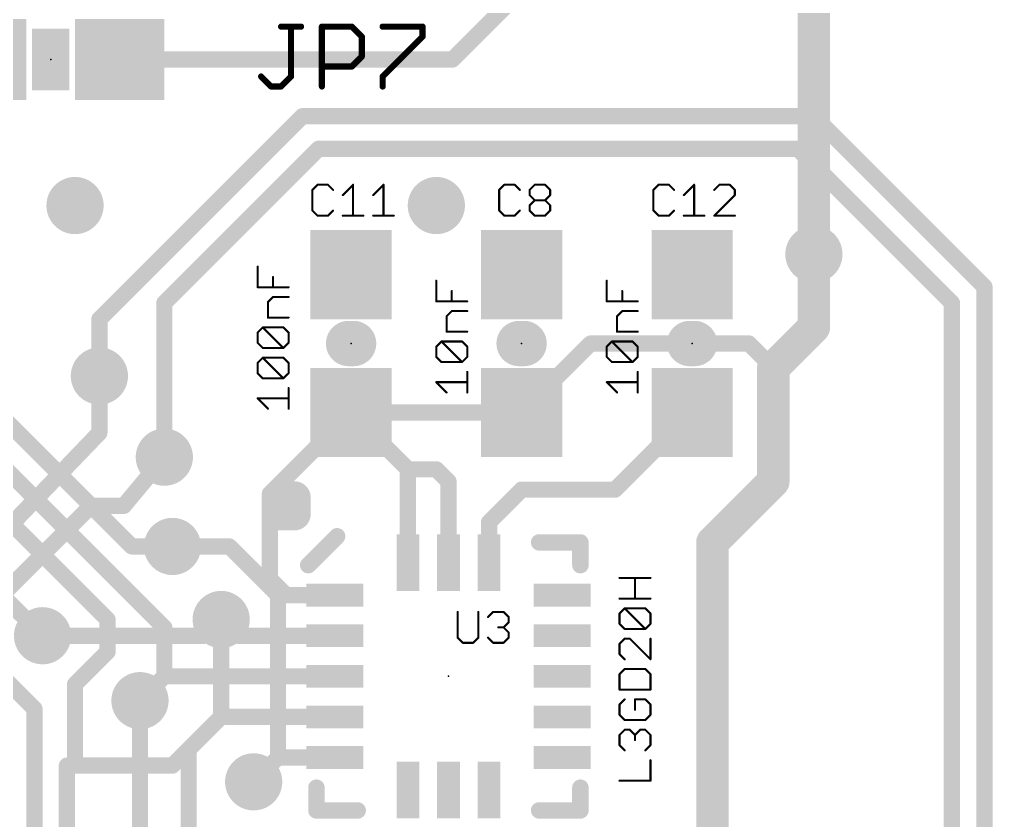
# Model space of a CAD drawing. Extents: x -0.4 to 70.1, y -0.1 to 70.1.
# Drawn here: x 29.72 to 41.7, y 38.72 to 48.59 of the extents above; entities that cross this region are included whole.
import ezdxf

# ---------------------------------------------------------------- set-up
doc = ezdxf.new("R2010")
doc.units = 0
for name, color, linetype in [('1', 22, 'CONTINUOUS'), ('16', 175, 'CONTINUOUS'), ('18', 82, 'CONTINUOUS'), ('21', 253, 'CONTINUOUS'), ('23', 7, 'CONTINUOUS'), ('25', 253, 'CONTINUOUS'), ('27', 253, 'CONTINUOUS')]:
    doc.layers.add(name, color=color, linetype=linetype)

# ---------------------------------------------------------------- blocks, each defined once
blk = doc.blocks.new('RECT')
blk.add_solid([(-0.5, -0.5), (0.5, -0.5), (-0.5, 0.5), (0.5, 0.5)])
blk = doc.blocks.new('ROUNDV')
at = {"const_width": 0.5}
blk.add_lwpolyline([(0, -0.25, 1), (0, 0.25, 1), (0, -0.25)], format="xyb", dxfattribs=at)

msp = doc.modelspace()

# ---------------------------------------------------------------- linework, layer by layer
at = {"layer": '1'}
for points, const_width in [([(36.25, 49.3), (35.05, 48.1)], 0.2), ([(35.05, 48.1), (30.95, 48.1)], 0.2), ([(30.7, 44.9), (33.2, 47.4)], 0.2), ([(33.2, 47.4), (39.5, 47.4)], 0.2), ([(41.6, 45.3), (39.5, 47.4)], 0.2), ([(31.5, 45.1), (33.4, 47)], 0.2), ([(33.4, 47), (39.3, 47)], 0.2), ([(41.2, 45.1), (39.3, 47)], 0.2), ([(39.5, 44.8), (39.5, 45.7)], 0.4), ([(41.6, 31.5), (41.6, 45.3)], 0.2), ([(31.5, 43.2), (31.5, 45.1)], 0.2), ([(41.2, 45.1), (41.2, 31.3)], 0.2), ([(30.7, 44.2), (30.7, 44.9)], 0.2), ([(39, 44.3), (39.5, 44.8)], 0.4), ([(36.75, 44.6), (35.9, 43.75)], 0.2), ([(38.7, 44.6), (36.75, 44.6)], 0.2), ([(39, 44.3), (38.7, 44.6)], 0.2), ([(39, 42.9), (39, 44.3)], 0.4), ([(31.1, 42.1), (28.9, 44.3)], 0.2), ([(28.5, 44.1), (31.5, 41.1)], 0.2), ([(28.1, 43.9), (30.8, 41.2)], 0.2), ([(32.8, 42.75), (33.8, 43.75)], 0.2), ([(33.8, 43.75), (35.9, 43.75)], 0.2), ([(34.5, 43.05), (33.8, 43.75)], 0.2), ([(37.05, 42.8), (38, 43.75)], 0.2), ([(27.7, 43.3), (30, 41)], 0.2), ([(34.5, 41.9), (34.5, 43.05)], 0.2), ([(34.85, 43.05), (34.5, 43.05)], 0.2), ([(35, 42.9), (34.85, 43.05)], 0.2), ([(38.25, 42.15), (39, 42.9)], 0.4), ([(35, 41.9), (35, 42.9)], 0.2), ([(32.8, 41.7), (32.8, 42.75)], 0.2), ([(35.5, 42.4), (35.9, 42.8)], 0.2), ([(35.9, 42.8), (37.05, 42.8)], 0.2), ([(35.5, 41.9), (35.5, 42.4)], 0.2), ([(38.25, 35.2), (38.25, 42.15)], 0.4), ([(31.6, 42.1), (31.1, 42.1)], 0.2), ([(33, 41.5), (32.8, 41.7)], 0.2), ([(33.6, 41.5), (33, 41.5)], 0.2), ([(30.8, 41.2), (30.8, 40.8)], 0.2), ([(32.2, 41.2), (32.4, 41)], 0.2), ([(31.5, 41.1), (31.5, 40.5)], 0.2), ([(29.9, 40.1), (29.1, 40.9)], 0.2), ([(32.4, 41), (33.6, 41)], 0.2), ([(30.8, 40.8), (30.4, 40.4)], 0.2), ([(31.5, 40.5), (31.2, 40.2)], 0.2), ([(31.5, 40.5), (33.6, 40.5)], 0.2), ([(30.4, 40.4), (30.4, 39.4)], 0.2), ([(29.9, 37.5), (29.9, 40.1)], 0.2), ([(31.6, 39.4), (32.2, 40)], 0.2), ([(33.6, 40), (32.2, 40)], 0.2), ([(32.9, 39.5), (32.6, 39.2)], 0.2), ([(33.6, 39.5), (32.9, 39.5)], 0.2), ([(30.4, 39.4), (30.3, 39.4)], 0.2), ([(30.3, 39.4), (30.3, 37.7)], 0.2), ([(30.4, 39.4), (31.6, 39.4)], 0.2)]:
    msp.add_lwpolyline(points, dxfattribs=dict(at, const_width=const_width))
for points, const_width in [([(30.95, 48.15, 1), (30.95, 48.05)], 0.1), ([(35.0146, 48.1354, 1), (35.0854, 48.0646)], 0.1), ([(35.05, 48.05, 1), (35.05, 48.15)], 0.1), ([(33.2, 47.45, 1), (33.2, 47.35)], 0.1), ([(33.2354, 47.3646, 1), (33.1646, 47.4354)], 0.1), ([(39.5354, 47.4354, 1), (39.4646, 47.3646)], 0.1), ([(39.5, 47.35, 1), (39.5, 47.45)], 0.1), ([(33.4, 47.05, 1), (33.4, 46.95)], 0.1), ([(33.4354, 46.9646, 1), (33.3646, 47.0354)], 0.1), ([(39.3354, 47.0354, 1), (39.2646, 46.9646)], 0.1), ([(39.3, 46.95, 1), (39.3, 47.05)], 0.1), ([(39.6, 45.7, 1), (39.4, 45.7)], 0.2), ([(41.65, 45.3, 1), (41.55, 45.3)], 0.1), ([(41.5646, 45.2646, 1), (41.6354, 45.3354)], 0.1), ([(31.4646, 45.1354, 1), (31.5354, 45.0646)], 0.1), ([(31.55, 45.1, 1), (31.45, 45.1)], 0.1), ([(41.25, 45.1, 1), (41.15, 45.1)], 0.1), ([(41.1646, 45.0646, 1), (41.2354, 45.1354)], 0.1), ([(30.6646, 44.9354, 1), (30.7354, 44.8646)], 0.1), ([(30.75, 44.9, 1), (30.65, 44.9)], 0.1), ([(39.5707, 44.7293, 1), (39.4293, 44.8707)], 0.2), ([(39.4, 44.8, 1), (39.6, 44.8)], 0.2), ([(36.75, 44.65, 1), (36.75, 44.55)], 0.1), ([(36.7854, 44.5646, 1), (36.7146, 44.6354)], 0.1), ([(38.7354, 44.6354, 1), (38.6646, 44.5646)], 0.1), ([(38.7, 44.55, 1), (38.7, 44.65)], 0.1), ([(39.1, 44.3, 1), (38.9, 44.3)], 0.2), ([(38.9293, 44.3707, 1), (39.0707, 44.2293)], 0.2), ([(38.9646, 44.2646, 1), (39.0354, 44.3354)], 0.1), ([(30.65, 44.2, 1), (30.75, 44.2)], 0.1), ([(33.8354, 43.7854, 1), (33.7646, 43.7146)], 0.1), ([(33.8, 43.8, 1), (33.8, 43.7)], 0.1), ([(33.8354, 43.7146, 1), (33.7646, 43.7854)], 0.1), ([(35.8646, 43.7854, 1), (35.9354, 43.7146)], 0.1), ([(35.9, 43.7, 1), (35.9, 43.8)], 0.1), ([(38.0354, 43.7146, 1), (37.9646, 43.7854)], 0.1), ([(31.45, 43.2, 1), (31.55, 43.2)], 0.1), ([(34.55, 43.05, 1), (34.45, 43.05)], 0.1), ([(34.5, 43.1, 1), (34.5, 43)], 0.1), ([(34.8854, 43.0854, 1), (34.8146, 43.0146)], 0.1), ([(34.85, 43, 1), (34.85, 43.1)], 0.1), ([(34.4646, 43.0146, 1), (34.5354, 43.0854)], 0.1), ([(39.0707, 42.8293, 1), (38.9293, 42.9707)], 0.2), ([(35.05, 42.9, 1), (34.95, 42.9)], 0.1), ([(34.9646, 42.8646, 1), (35.0354, 42.9354)], 0.1), ([(38.9, 42.9, 1), (39.1, 42.9)], 0.2), ([(32.7646, 42.7854, 1), (32.8354, 42.7146)], 0.1), ([(32.85, 42.75, 1), (32.75, 42.75)], 0.1), ([(35.9, 42.85, 1), (35.9, 42.75)], 0.1), ([(35.9354, 42.7646, 1), (35.8646, 42.8354)], 0.1), ([(37.0146, 42.8354, 1), (37.0854, 42.7646)], 0.1), ([(37.05, 42.75, 1), (37.05, 42.85)], 0.1), ([(35.4646, 42.4354, 1), (35.5354, 42.3646)], 0.1), ([(35.55, 42.4, 1), (35.45, 42.4)], 0.1), ([(38.35, 42.15, 1), (38.15, 42.15)], 0.2), ([(38.1793, 42.2207, 1), (38.3207, 42.0793)], 0.2), ([(31.1, 42.15, 1), (31.1, 42.05)], 0.1), ([(31.0646, 42.0646, 1), (31.1354, 42.1354)], 0.1), ([(31.6, 42.05, 1), (31.6, 42.15)], 0.1), ([(34.45, 41.9, 1), (34.55, 41.9)], 0.1), ([(34.95, 41.9, 1), (35.05, 41.9)], 0.1), ([(35.45, 41.9, 1), (35.55, 41.9)], 0.1), ([(32.8354, 41.7354, 1), (32.7646, 41.6646)], 0.1), ([(32.75, 41.7, 1), (32.85, 41.7)], 0.1), ([(33, 41.55, 1), (33, 41.45)], 0.1), ([(33.6, 41.45, 1), (33.6, 41.55)], 0.1), ([(32.9646, 41.4646, 1), (33.0354, 41.5354)], 0.1), ([(30.85, 41.2, 1), (30.75, 41.2)], 0.1), ([(30.7646, 41.1646, 1), (30.8354, 41.2354)], 0.1), ([(32.2354, 41.2354, 1), (32.1646, 41.1646)], 0.1), ([(31.55, 41.1, 1), (31.45, 41.1)], 0.1), ([(31.4646, 41.0646, 1), (31.5354, 41.1354)], 0.1), ([(29.9646, 40.9646, 1), (30.0354, 41.0354)], 0.1), ([(32.4, 41.05, 1), (32.4, 40.95)], 0.1), ([(32.3646, 40.9646, 1), (32.4354, 41.0354)], 0.1), ([(33.6, 40.95, 1), (33.6, 41.05)], 0.1), ([(30.8354, 40.7646, 1), (30.7646, 40.8354)], 0.1), ([(30.75, 40.8, 1), (30.85, 40.8)], 0.1), ([(31.5, 40.55, 1), (31.5, 40.45)], 0.1), ([(31.45, 40.5, 1), (31.55, 40.5)], 0.1), ([(31.5354, 40.4646, 1), (31.4646, 40.5354)], 0.1), ([(33.6, 40.45, 1), (33.6, 40.55)], 0.1), ([(30.3646, 40.4354, 1), (30.4354, 40.3646)], 0.1), ([(30.45, 40.4, 1), (30.35, 40.4)], 0.1), ([(31.1646, 40.2354, 1), (31.2354, 40.1646)], 0.1), ([(29.95, 40.1, 1), (29.85, 40.1)], 0.1), ([(29.8646, 40.0646, 1), (29.9354, 40.1354)], 0.1), ([(32.2, 40.05, 1), (32.2, 39.95)], 0.1), ([(32.2354, 39.9646, 1), (32.1646, 40.0354)], 0.1), ([(33.6, 39.95, 1), (33.6, 40.05)], 0.1), ([(32.9, 39.55, 1), (32.9, 39.45)], 0.1), ([(32.9354, 39.4646, 1), (32.8646, 39.5354)], 0.1), ([(33.6, 39.45, 1), (33.6, 39.55)], 0.1), ([(30.3, 39.45, 1), (30.3, 39.35)], 0.1), ([(30.35, 39.4, 1), (30.25, 39.4)], 0.1), ([(30.4, 39.45, 1), (30.4, 39.35)], 0.1), ([(30.35, 39.4, 1), (30.45, 39.4)], 0.1), ([(30.4, 39.35, 1), (30.4, 39.45)], 0.1), ([(31.5646, 39.4354, 1), (31.6354, 39.3646)], 0.1), ([(31.6, 39.35, 1), (31.6, 39.45)], 0.1), ([(32.5646, 39.2354, 1), (32.6354, 39.1646)], 0.1)]:
    msp.add_lwpolyline(points, format="xyb", dxfattribs=dict(at, const_width=const_width))
at = {"layer": '16'}
for points, const_width in [([(39.5, 45.7), (39.5, 49.1)], 0.4), ([(30.7, 43.5), (30.7, 44.2)], 0.2), ([(28.3, 41), (30.7, 43.5)], 0.2), ([(31, 42.6), (31.5, 43.2)], 0.2), ([(29.2, 41.2), (30.6, 42.6)], 0.2), ([(30.6, 42.6), (31, 42.6)], 0.2), ([(32.3, 42.1), (31.6, 42.1)], 0.2), ([(32.9, 41.5), (32.3, 42.1)], 0.2), ([(32.9, 39.5), (32.9, 41.5)], 0.2), ([(32, 41), (32.2, 41.2)], 0.2), ([(32.2, 41.2), (32.2, 40)], 0.2), ([(30, 41), (32, 41)], 0.2), ([(31.2, 40.2), (31.2, 37.9)], 0.2), ([(32.2, 40), (31.8, 39.6)], 0.2), ([(31.8, 39.6), (31.8, 38.6)], 0.2), ([(32.6, 39.2), (32.9, 39.5)], 0.2)]:
    msp.add_lwpolyline(points, dxfattribs=dict(at, const_width=const_width))
for points, const_width in [([(39.4, 45.7, 1), (39.6, 45.7)], 0.2), ([(30.75, 44.2, 1), (30.65, 44.2)], 0.1), ([(30.65, 43.5, 1), (30.75, 43.5)], 0.1), ([(30.7361, 43.4654, 1), (30.6639, 43.5346)], 0.1), ([(31.5384, 43.168, 1), (31.4616, 43.232)], 0.1), ([(30.6, 42.65, 1), (30.6, 42.55)], 0.1), ([(30.6354, 42.5646, 1), (30.5646, 42.6354)], 0.1), ([(30.9616, 42.632, 1), (31.0384, 42.568)], 0.1), ([(31, 42.55, 1), (31, 42.65)], 0.1), ([(31.6, 42.15, 1), (31.6, 42.05)], 0.1), ([(32.3354, 42.1354, 1), (32.2646, 42.0646)], 0.1), ([(32.3, 42.05, 1), (32.3, 42.15)], 0.1), ([(32.95, 41.5, 1), (32.85, 41.5)], 0.1), ([(32.8646, 41.4646, 1), (32.9354, 41.5354)], 0.1), ([(32.25, 41.2, 1), (32.15, 41.2)], 0.1), ([(32.2354, 41.1646, 1), (32.1646, 41.2354)], 0.1), ([(30, 41.05, 1), (30, 40.95)], 0.1), ([(31.9646, 41.0354, 1), (32.0354, 40.9646)], 0.1), ([(32, 40.95, 1), (32, 41.05)], 0.1), ([(31.25, 40.2, 1), (31.15, 40.2)], 0.1), ([(32.15, 40, 1), (32.25, 40)], 0.1), ([(32.2354, 39.9646, 1), (32.1646, 40.0354)], 0.1), ([(31.7646, 39.6354, 1), (31.8354, 39.5646)], 0.1), ([(31.85, 39.6, 1), (31.75, 39.6)], 0.1), ([(32.85, 39.5, 1), (32.95, 39.5)], 0.1), ([(32.9354, 39.4646, 1), (32.8646, 39.5354)], 0.1), ([(32.5646, 39.2354, 1), (32.6354, 39.1646)], 0.1)]:
    msp.add_lwpolyline(points, format="xyb", dxfattribs=dict(at, const_width=const_width))
at = {"layer": '21'}
for points, const_width in [([(33.7695, 44.6), (33.8305, 44.6)], 0.5588), ([(35.8695, 44.6), (35.9305, 44.6)], 0.5588), ([(37.9695, 44.6), (38.0305, 44.6)], 0.5588), ([(33.2722, 41.8694), (33.6278, 42.225)], 0.2032), ([(36.1162, 42.1496), (36.6242, 42.1496)], 0.2032), ([(36.6242, 42.1496), (36.6242, 41.8694)], 0.2032), ([(33.373, 39.1278), (33.373, 38.8476)], 0.2032), ([(36.6242, 39.1278), (36.6242, 38.8476)], 0.2032), ([(33.373, 38.8476), (33.881, 38.8476)], 0.2032), ([(36.1162, 38.8476), (36.6242, 38.8476)], 0.2032)]:
    msp.add_lwpolyline(points, dxfattribs=dict(at, const_width=const_width))
for points, const_width in [([(33.7695, 44.7397, 1), (33.7695, 44.4603)], 0.2794), ([(33.8305, 44.4603, 1), (33.8305, 44.7397)], 0.2794), ([(35.8695, 44.7397, 1), (35.8695, 44.4603)], 0.2794), ([(35.9305, 44.4603, 1), (35.9305, 44.7397)], 0.2794), ([(37.9695, 44.7397, 1), (37.9695, 44.4603)], 0.2794), ([(38.0305, 44.4603, 1), (38.0305, 44.7397)], 0.2794), ([(33.6637, 42.1891, 1), (33.5919, 42.2609)], 0.1016), ([(36.1162, 42.2004, 1), (36.1162, 42.0988)], 0.1016), ([(36.675, 42.1496, 1), (36.5734, 42.1496)], 0.1016), ([(36.6242, 42.0988, 1), (36.6242, 42.2004)], 0.1016), ([(33.2363, 41.9053, 1), (33.3081, 41.8335)], 0.1016), ([(36.5734, 41.8694, 1), (36.675, 41.8694)], 0.1016), ([(33.4238, 39.1278, 1), (33.3222, 39.1278)], 0.1016), ([(36.675, 39.1278, 1), (36.5734, 39.1278)], 0.1016), ([(33.373, 38.8984, 1), (33.373, 38.7968)], 0.1016), ([(33.3222, 38.8476, 1), (33.4238, 38.8476)], 0.1016), ([(33.881, 38.7968, 1), (33.881, 38.8984)], 0.1016), ([(36.1162, 38.8984, 1), (36.1162, 38.7968)], 0.1016), ([(36.5734, 38.8476, 1), (36.675, 38.8476)], 0.1016), ([(36.6242, 38.7968, 1), (36.6242, 38.8984)], 0.1016)]:
    msp.add_lwpolyline(points, format="xyb", dxfattribs=dict(at, const_width=const_width))
at = {"layer": '23'}
for p in [(30.1, 48.1), (33.8, 44.6), (35.9, 44.6), (38, 44.6), (35, 40.5)]:
    msp.add_point(p, dxfattribs=at)
at = {"layer": '25'}
for points, const_width in [([(32.9376, 48.5232, 1), (32.9376, 48.4851)], 0.0381), ([(33.0796, 48.5041, 1), (33.0415, 48.5041)], 0.0381), ([(33.1834, 48.4851, 1), (33.1834, 48.5232)], 0.0381), ([(33.4403, 48.5232, 1), (33.4403, 48.4851)], 0.0381), ([(33.4594, 48.5041, 1), (33.4213, 48.5041)], 0.0381), ([(33.8224, 48.5176, 1), (33.7955, 48.4907)], 0.0381), ([(33.8089, 48.4851, 1), (33.8089, 48.5232)], 0.0381), ([(34.1887, 48.5232, 1), (34.1887, 48.4851)], 0.0381), ([(34.6993, 48.5041, 1), (34.6612, 48.5041)], 0.0381), ([(34.6802, 48.4851, 1), (34.6802, 48.5232)], 0.0381), ([(33.9509, 48.3813, 1), (33.9128, 48.3813)], 0.0381), ([(34.6937, 48.3678, 1), (34.6667, 48.3947)], 0.0381), ([(33.9183, 48.3678, 1), (33.9453, 48.3947)], 0.0381), ([(34.6612, 48.3813, 1), (34.6993, 48.3813)], 0.0381), ([(33.9128, 48.1355, 1), (33.9509, 48.1355)], 0.0381), ([(33.9453, 48.122, 1), (33.9183, 48.149)], 0.0381), ([(33.4403, 48.0317, 1), (33.4403, 47.9936)], 0.0381), ([(33.7955, 48.0261, 1), (33.8224, 47.9992)], 0.0381), ([(33.8089, 47.9936, 1), (33.8089, 48.0317)], 0.0381), ([(32.7054, 47.9032, 1), (32.6784, 47.8763)], 0.0381), ([(33.0415, 47.8898, 1), (33.0796, 47.8898)], 0.0381), ([(33.074, 47.8763, 1), (33.047, 47.9032)], 0.0381), ([(34.2078, 47.8898, 1), (34.1697, 47.8898)], 0.0381), ([(34.1753, 47.9032, 1), (34.2022, 47.8763)], 0.0381), ([(32.8148, 47.7859, 1), (32.8148, 47.7478)], 0.0381), ([(32.8013, 47.7534, 1), (32.8282, 47.7804)], 0.0381), ([(32.9242, 47.7804, 1), (32.9511, 47.7534)], 0.0381), ([(32.9376, 47.7478, 1), (32.9376, 47.7859)], 0.0381), ([(33.4213, 47.7669, 1), (33.4594, 47.7669)], 0.0381), ([(34.1697, 47.7669, 1), (34.2078, 47.7669)], 0.0381), ([(33.3192, 46.497, 1), (33.3282, 46.488)], 0.0127), ([(33.33, 46.4925, 1), (33.3174, 46.4925)], 0.0127), ([(33.3873, 46.5624, 1), (33.3873, 46.5497)], 0.0127), ([(33.3917, 46.5515, 1), (33.3828, 46.5605)], 0.0127), ([(33.5189, 46.5605, 1), (33.5099, 46.5515)], 0.0127), ([(33.5144, 46.5497, 1), (33.5144, 46.5624)], 0.0127), ([(33.5734, 46.488, 1), (33.5824, 46.497)], 0.0127), ([(33.8314, 46.556, 1), (33.8187, 46.556)], 0.0127), ([(33.8295, 46.5515, 1), (33.8205, 46.5605)], 0.0127), ([(34.2056, 46.556, 1), (34.1929, 46.556)], 0.0127), ([(34.2037, 46.5515, 1), (34.1947, 46.5605)], 0.0127), ([(35.6192, 46.497, 1), (35.6282, 46.488)], 0.0127), ([(35.63, 46.4925, 1), (35.6174, 46.4925)], 0.0127), ([(35.6873, 46.5624, 1), (35.6873, 46.5497)], 0.0127), ([(35.6917, 46.5515, 1), (35.6828, 46.5605)], 0.0127), ([(35.8189, 46.5605, 1), (35.8099, 46.5515)], 0.0127), ([(35.8144, 46.5497, 1), (35.8144, 46.5624)], 0.0127), ([(35.8734, 46.488, 1), (35.8824, 46.497)], 0.0127), ([(35.9934, 46.497, 1), (36.0024, 46.488)], 0.0127), ([(36.0043, 46.4925, 1), (35.9916, 46.4925)], 0.0127), ([(36.0615, 46.5624, 1), (36.0615, 46.5497)], 0.0127), ([(36.0659, 46.5515, 1), (36.057, 46.5605)], 0.0127), ([(36.1931, 46.5605, 1), (36.1841, 46.5515)], 0.0127), ([(36.1886, 46.5497, 1), (36.1886, 46.5624)], 0.0127), ([(36.2585, 46.4925, 1), (36.2458, 46.4925)], 0.0127), ([(36.2476, 46.488, 1), (36.2566, 46.497)], 0.0127), ([(37.5192, 46.497, 1), (37.5282, 46.488)], 0.0127), ([(37.5301, 46.4925, 1), (37.5174, 46.4925)], 0.0127), ([(37.5873, 46.5624, 1), (37.5873, 46.5497)], 0.0127), ([(37.5917, 46.5515, 1), (37.5828, 46.5605)], 0.0127), ([(37.7189, 46.5605, 1), (37.7099, 46.5515)], 0.0127), ([(37.7144, 46.5497, 1), (37.7144, 46.5624)], 0.0127), ([(37.7734, 46.488, 1), (37.7824, 46.497)], 0.0127), ([(38.0314, 46.556, 1), (38.0187, 46.556)], 0.0127), ([(38.0295, 46.5515, 1), (38.0205, 46.5605)], 0.0127), ([(38.2676, 46.497, 1), (38.2766, 46.488)], 0.0127), ([(38.3357, 46.5624, 1), (38.3357, 46.5497)], 0.0127), ([(38.3402, 46.5515, 1), (38.3312, 46.5605)], 0.0127), ([(38.4673, 46.5605, 1), (38.4583, 46.5515)], 0.0127), ([(38.4628, 46.5497, 1), (38.4628, 46.5624)], 0.0127), ([(38.5327, 46.4925, 1), (38.52, 46.4925)], 0.0127), ([(38.5218, 46.488, 1), (38.5308, 46.497)], 0.0127), ([(33.6934, 46.4334, 1), (33.7024, 46.4244)], 0.0127), ([(34.0676, 46.4334, 1), (34.0766, 46.4244)], 0.0127), ([(36.0024, 46.4334, 1), (35.9934, 46.4244)], 0.0127), ([(35.9916, 46.4289, 1), (36.0043, 46.4289)], 0.0127), ([(36.2458, 46.4289, 1), (36.2585, 46.4289)], 0.0127), ([(36.2566, 46.4244, 1), (36.2476, 46.4334)], 0.0127), ([(37.8934, 46.4334, 1), (37.9024, 46.4244)], 0.0127), ([(38.52, 46.4289, 1), (38.5327, 46.4289)], 0.0127), ([(38.5308, 46.4244, 1), (38.5218, 46.4334)], 0.0127), ([(35.9934, 46.3063, 1), (36.0024, 46.2973)], 0.0127), ([(36.0043, 46.3018, 1), (35.9916, 46.3018)], 0.0127), ([(36.0615, 46.3717, 1), (36.0615, 46.359)], 0.0127), ([(36.0659, 46.3609, 1), (36.057, 46.3699)], 0.0127), ([(36.057, 46.3609, 1), (36.0659, 46.3699)], 0.0127), ([(36.1931, 46.3699, 1), (36.1841, 46.3609)], 0.0127), ([(36.1841, 46.3699, 1), (36.1931, 46.3609)], 0.0127), ([(36.1886, 46.359, 1), (36.1886, 46.3717)], 0.0127), ([(36.2585, 46.3018, 1), (36.2458, 46.3018)], 0.0127), ([(36.2476, 46.2973, 1), (36.2566, 46.3063)], 0.0127), ([(33.3282, 46.2427, 1), (33.3192, 46.2338)], 0.0127), ([(33.3174, 46.2383, 1), (33.33, 46.2383)], 0.0127), ([(33.3873, 46.181, 1), (33.3873, 46.1684)], 0.0127), ([(33.3828, 46.1702, 1), (33.3917, 46.1792)], 0.0127), ([(33.5099, 46.1792, 1), (33.5189, 46.1702)], 0.0127), ([(33.5144, 46.1684, 1), (33.5144, 46.181)], 0.0127), ([(33.5824, 46.2338, 1), (33.5734, 46.2427)], 0.0127), ([(33.6979, 46.181, 1), (33.6979, 46.1684)], 0.0127), ([(33.8187, 46.1747, 1), (33.8314, 46.1747)], 0.0127), ([(33.9521, 46.1684, 1), (33.9521, 46.181)], 0.0127), ([(34.0721, 46.181, 1), (34.0721, 46.1684)], 0.0127), ([(34.1929, 46.1747, 1), (34.2056, 46.1747)], 0.0127), ([(34.3263, 46.1684, 1), (34.3263, 46.181)], 0.0127), ([(35.6282, 46.2427, 1), (35.6192, 46.2338)], 0.0127), ([(35.6174, 46.2383, 1), (35.63, 46.2383)], 0.0127), ([(35.6873, 46.181, 1), (35.6873, 46.1684)], 0.0127), ([(35.6828, 46.1702, 1), (35.6917, 46.1792)], 0.0127), ([(35.8099, 46.1792, 1), (35.8189, 46.1702)], 0.0127), ([(35.8144, 46.1684, 1), (35.8144, 46.181)], 0.0127), ([(35.8824, 46.2338, 1), (35.8734, 46.2427)], 0.0127), ([(36.0024, 46.2427, 1), (35.9934, 46.2338)], 0.0127), ([(35.9916, 46.2383, 1), (36.0043, 46.2383)], 0.0127), ([(36.0615, 46.181, 1), (36.0615, 46.1684)], 0.0127), ([(36.057, 46.1702, 1), (36.0659, 46.1792)], 0.0127), ([(36.1841, 46.1792, 1), (36.1931, 46.1702)], 0.0127), ([(36.1886, 46.1684, 1), (36.1886, 46.181)], 0.0127), ([(36.2458, 46.2383, 1), (36.2585, 46.2383)], 0.0127), ([(36.2566, 46.2338, 1), (36.2476, 46.2427)], 0.0127), ([(37.5282, 46.2427, 1), (37.5192, 46.2338)], 0.0127), ([(37.5174, 46.2383, 1), (37.5301, 46.2383)], 0.0127), ([(37.5873, 46.181, 1), (37.5873, 46.1684)], 0.0127), ([(37.5828, 46.1702, 1), (37.5917, 46.1792)], 0.0127), ([(37.7099, 46.1792, 1), (37.7189, 46.1702)], 0.0127), ([(37.7144, 46.1684, 1), (37.7144, 46.181)], 0.0127), ([(37.7824, 46.2338, 1), (37.7734, 46.2427)], 0.0127), ([(37.8979, 46.181, 1), (37.8979, 46.1684)], 0.0127), ([(38.0187, 46.1747, 1), (38.0314, 46.1747)], 0.0127), ([(38.1521, 46.1684, 1), (38.1521, 46.181)], 0.0127), ([(38.2676, 46.1792, 1), (38.2766, 46.1702)], 0.0127), ([(38.2721, 46.181, 1), (38.2721, 46.1684)], 0.0127), ([(38.5263, 46.1684, 1), (38.5263, 46.181)], 0.0127), ([(33.2016, 42.7, 1), (32.9984, 42.7)], 0.2032), ([(32.9, 42.6016, 1), (32.9, 42.3984)], 0.2032), ([(33.1, 42.3984, 1), (33.1, 42.6016)], 0.2032), ([(32.9984, 42.5, 1), (33.2016, 42.5)], 0.2032), ([(35.1191, 41.294, 1), (35.1064, 41.294)], 0.0127), ([(35.3733, 41.294, 1), (35.3606, 41.294)], 0.0127), ([(35.4824, 41.235, 1), (35.4914, 41.226)], 0.0127), ([(35.5505, 41.3004, 1), (35.5505, 41.2877)], 0.0127), ([(35.5549, 41.2895, 1), (35.546, 41.2985)], 0.0127), ([(35.6821, 41.2985, 1), (35.6731, 41.2895)], 0.0127), ([(35.6776, 41.2877, 1), (35.6776, 41.3004)], 0.0127), ([(35.7475, 41.2305, 1), (35.7348, 41.2305)], 0.0127), ([(35.7366, 41.226, 1), (35.7456, 41.235)], 0.0127), ([(35.614, 41.1097, 1), (35.614, 41.097)], 0.0127), ([(35.6821, 41.1079, 1), (35.6731, 41.0989)], 0.0127), ([(35.6731, 41.1079, 1), (35.6821, 41.0989)], 0.0127), ([(35.6776, 41.097, 1), (35.6776, 41.1097)], 0.0127), ([(35.7348, 41.1669, 1), (35.7475, 41.1669)], 0.0127), ([(35.7456, 41.1624, 1), (35.7366, 41.1714)], 0.0127), ([(35.1172, 40.9807, 1), (35.1082, 40.9718)], 0.0127), ([(35.3714, 40.9718, 1), (35.3624, 40.9807)], 0.0127), ([(35.4914, 40.9807, 1), (35.4824, 40.9718)], 0.0127), ([(35.7475, 41.0398, 1), (35.7348, 41.0398)], 0.0127), ([(35.7366, 41.0353, 1), (35.7456, 41.0443)], 0.0127), ([(35.7456, 40.9718, 1), (35.7366, 40.9807)], 0.0127), ([(35.1064, 40.9763, 1), (35.1191, 40.9763)], 0.0127), ([(35.1763, 40.919, 1), (35.1763, 40.9064)], 0.0127), ([(35.1718, 40.9082, 1), (35.1807, 40.9172)], 0.0127), ([(35.2989, 40.9172, 1), (35.3079, 40.9082)], 0.0127), ([(35.3034, 40.9064, 1), (35.3034, 40.919)], 0.0127), ([(35.3606, 40.9763, 1), (35.3733, 40.9763)], 0.0127), ([(35.5505, 40.919, 1), (35.5505, 40.9064)], 0.0127), ([(35.546, 40.9082, 1), (35.5549, 40.9172)], 0.0127), ([(35.6731, 40.9172, 1), (35.6821, 40.9082)], 0.0127), ([(35.6776, 40.9064, 1), (35.6776, 40.919)], 0.0127), ([(35.7348, 40.9763, 1), (35.7475, 40.9763)], 0.0127)]:
    msp.add_lwpolyline(points, format="xyb", dxfattribs=dict(at, const_width=const_width))
for points, const_width in [([(32.9376, 48.5041), (33.1834, 48.5041)], 0.0762), ([(33.0605, 47.8898), (33.0605, 48.5041)], 0.0762), ([(33.4403, 47.7669), (33.4403, 48.5041)], 0.0762), ([(33.4403, 48.5041), (33.8089, 48.5041)], 0.0762), ([(33.8089, 48.5041), (33.9318, 48.3813)], 0.0762), ([(34.1887, 48.5041), (34.6802, 48.5041)], 0.0762), ([(34.6802, 48.5041), (34.6802, 48.3813)], 0.0762), ([(33.9318, 48.3813), (33.9318, 48.1355)], 0.0762), ([(34.6802, 48.3813), (34.1887, 47.8898)], 0.0762), ([(33.9318, 48.1355), (33.8089, 48.0126)], 0.0762), ([(33.8089, 48.0126), (33.4403, 48.0126)], 0.0762), ([(32.6919, 47.8898), (32.8148, 47.7669)], 0.0762), ([(32.9376, 47.7669), (33.0605, 47.8898)], 0.0762), ([(34.1887, 47.8898), (34.1887, 47.7669)], 0.0762), ([(32.8148, 47.7669), (32.9376, 47.7669)], 0.0762), ([(33.3873, 46.556), (33.3237, 46.4925)], 0.0254), ([(33.3237, 46.4925), (33.3237, 46.2383)], 0.0254), ([(33.5144, 46.556), (33.3873, 46.556)], 0.0254), ([(33.5779, 46.4925), (33.5144, 46.556)], 0.0254), ([(33.6979, 46.4289), (33.825, 46.556)], 0.0254), ([(33.825, 46.556), (33.825, 46.1747)], 0.0254), ([(34.0721, 46.4289), (34.1992, 46.556)], 0.0254), ([(34.1992, 46.556), (34.1992, 46.1747)], 0.0254), ([(35.6873, 46.556), (35.6237, 46.4925)], 0.0254), ([(35.6237, 46.4925), (35.6237, 46.2383)], 0.0254), ([(35.8144, 46.556), (35.6873, 46.556)], 0.0254), ([(35.8779, 46.4925), (35.8144, 46.556)], 0.0254), ([(35.9979, 46.4925), (36.0615, 46.556)], 0.0254), ([(35.9979, 46.4289), (35.9979, 46.4925)], 0.0254), ([(36.0615, 46.556), (36.1886, 46.556)], 0.0254), ([(36.1886, 46.556), (36.2521, 46.4925)], 0.0254), ([(36.2521, 46.4925), (36.2521, 46.4289)], 0.0254), ([(37.5873, 46.556), (37.5237, 46.4925)], 0.0254), ([(37.5237, 46.4925), (37.5237, 46.2383)], 0.0254), ([(37.7144, 46.556), (37.5873, 46.556)], 0.0254), ([(37.7779, 46.4925), (37.7144, 46.556)], 0.0254), ([(37.8979, 46.4289), (38.025, 46.556)], 0.0254), ([(38.025, 46.556), (38.025, 46.1747)], 0.0254), ([(38.3357, 46.556), (38.2721, 46.4925)], 0.0254), ([(38.4628, 46.556), (38.3357, 46.556)], 0.0254), ([(38.5263, 46.4925), (38.4628, 46.556)], 0.0254), ([(38.5263, 46.4289), (38.5263, 46.4925)], 0.0254), ([(36.0615, 46.3654), (35.9979, 46.4289)], 0.0254), ([(36.2521, 46.4289), (36.1886, 46.3654)], 0.0254), ([(38.2721, 46.1747), (38.5263, 46.4289)], 0.0254), ([(35.9979, 46.3018), (36.0615, 46.3654)], 0.0254), ([(35.9979, 46.2383), (35.9979, 46.3018)], 0.0254), ([(36.0615, 46.3654), (36.1886, 46.3654)], 0.0254), ([(36.1886, 46.3654), (36.2521, 46.3018)], 0.0254), ([(36.2521, 46.3018), (36.2521, 46.2383)], 0.0254), ([(33.3237, 46.2383), (33.3873, 46.1747)], 0.0254), ([(33.3873, 46.1747), (33.5144, 46.1747)], 0.0254), ([(33.5144, 46.1747), (33.5779, 46.2383)], 0.0254), ([(33.6979, 46.1747), (33.9521, 46.1747)], 0.0254), ([(34.0721, 46.1747), (34.3263, 46.1747)], 0.0254), ([(35.6237, 46.2383), (35.6873, 46.1747)], 0.0254), ([(35.6873, 46.1747), (35.8144, 46.1747)], 0.0254), ([(35.8144, 46.1747), (35.8779, 46.2383)], 0.0254), ([(36.0615, 46.1747), (35.9979, 46.2383)], 0.0254), ([(36.1886, 46.1747), (36.0615, 46.1747)], 0.0254), ([(36.2521, 46.2383), (36.1886, 46.1747)], 0.0254), ([(37.5237, 46.2383), (37.5873, 46.1747)], 0.0254), ([(37.5873, 46.1747), (37.7144, 46.1747)], 0.0254), ([(37.7144, 46.1747), (37.7779, 46.2383)], 0.0254), ([(37.8979, 46.1747), (38.1521, 46.1747)], 0.0254), ([(38.5263, 46.1747), (38.2721, 46.1747)], 0.0254), ([(33.1, 42.5), (33.1, 42.7)], 0.4064), ([(32.9, 42.5), (33.1, 42.5)], 0.4064), ([(35.1127, 41.294), (35.1127, 40.9763)], 0.0254), ([(35.3669, 40.9763), (35.3669, 41.294)], 0.0254), ([(35.4869, 41.2305), (35.5505, 41.294)], 0.0254), ([(35.5505, 41.294), (35.6776, 41.294)], 0.0254), ([(35.6776, 41.294), (35.7411, 41.2305)], 0.0254), ([(35.7411, 41.2305), (35.7411, 41.1669)], 0.0254), ([(35.6776, 41.1034), (35.614, 41.1034)], 0.0254), ([(35.7411, 41.1669), (35.6776, 41.1034)], 0.0254), ([(35.6776, 41.1034), (35.7411, 41.0398)], 0.0254), ([(35.1127, 40.9763), (35.1763, 40.9127)], 0.0254), ([(35.3034, 40.9127), (35.3669, 40.9763)], 0.0254), ([(35.5505, 40.9127), (35.4869, 40.9763)], 0.0254), ([(35.7411, 40.9763), (35.6776, 40.9127)], 0.0254), ([(35.7411, 41.0398), (35.7411, 40.9763)], 0.0254), ([(35.1763, 40.9127), (35.3034, 40.9127)], 0.0254), ([(35.6776, 40.9127), (35.5505, 40.9127)], 0.0254)]:
    msp.add_lwpolyline(points, dxfattribs=dict(at, const_width=const_width))
at = {"layer": '27', "const_width": 0.0254}
for points in [[(32.649, 45.2935), (32.649, 45.5477)], [(32.8396, 45.2935), (32.8396, 45.4206)], [(33.0303, 45.2935), (32.649, 45.2935)], [(34.849, 45.1193), (34.849, 45.3735)], [(36.949, 45.1193), (36.949, 45.3735)], [(32.7761, 45.11), (32.8396, 45.1735)], [(32.8396, 45.1735), (33.0303, 45.1735)], [(35.0396, 45.1193), (35.0396, 45.2464)], [(37.1396, 45.1193), (37.1396, 45.2464)], [(32.7761, 44.9193), (32.7761, 45.11)], [(35.2303, 45.1193), (34.849, 45.1193)], [(37.3303, 45.1193), (36.949, 45.1193)], [(34.9761, 44.9358), (35.0396, 44.9993)], [(34.9761, 44.7451), (34.9761, 44.9358)], [(35.0396, 44.9993), (35.2303, 44.9993)], [(37.0761, 44.9358), (37.1396, 44.9993)], [(37.0761, 44.7451), (37.0761, 44.9358)], [(37.1396, 44.9993), (37.3303, 44.9993)], [(33.0303, 44.9193), (32.7761, 44.9193)], [(32.649, 44.7358), (32.7125, 44.7993)], [(32.649, 44.6087), (32.649, 44.7358)], [(32.7125, 44.7993), (32.9667, 44.7993)], [(32.9667, 44.5451), (32.7125, 44.7993)], [(32.9667, 44.7993), (33.0303, 44.7358)], [(33.0303, 44.7358), (33.0303, 44.6087)], [(35.2303, 44.7451), (34.9761, 44.7451)], [(37.3303, 44.7451), (37.0761, 44.7451)], [(32.7125, 44.5451), (32.649, 44.6087)], [(33.0303, 44.6087), (32.9667, 44.5451)], [(34.849, 44.5616), (34.9125, 44.6251)], [(34.9125, 44.6251), (35.1667, 44.6251)], [(35.1667, 44.3709), (34.9125, 44.6251)], [(35.1667, 44.6251), (35.2303, 44.5616)], [(36.949, 44.5616), (37.0125, 44.6251)], [(37.0125, 44.6251), (37.2667, 44.6251)], [(37.2667, 44.3709), (37.0125, 44.6251)], [(37.2667, 44.6251), (37.3303, 44.5616)], [(32.9667, 44.5451), (32.7125, 44.5451)], [(34.849, 44.4345), (34.849, 44.5616)], [(35.2303, 44.5616), (35.2303, 44.4345)], [(36.949, 44.4345), (36.949, 44.5616)], [(37.3303, 44.5616), (37.3303, 44.4345)], [(32.649, 44.3616), (32.7125, 44.4251)], [(32.649, 44.2345), (32.649, 44.3616)], [(32.7125, 44.4251), (32.9667, 44.4251)], [(32.9667, 44.1709), (32.7125, 44.4251)], [(32.9667, 44.4251), (33.0303, 44.3616)], [(33.0303, 44.3616), (33.0303, 44.2345)], [(34.9125, 44.3709), (34.849, 44.4345)], [(35.1667, 44.3709), (34.9125, 44.3709)], [(35.2303, 44.4345), (35.1667, 44.3709)], [(37.0125, 44.3709), (36.949, 44.4345)], [(37.2667, 44.3709), (37.0125, 44.3709)], [(37.3303, 44.4345), (37.2667, 44.3709)], [(32.7125, 44.1709), (32.649, 44.2345)], [(33.0303, 44.2345), (32.9667, 44.1709)], [(35.2303, 43.9967), (35.2303, 44.2509)], [(37.3303, 43.9967), (37.3303, 44.2509)], [(32.9667, 44.1709), (32.7125, 44.1709)], [(34.9761, 43.9967), (34.849, 44.1238)], [(34.849, 44.1238), (35.2303, 44.1238)], [(37.0761, 43.9967), (36.949, 44.1238)], [(36.949, 44.1238), (37.3303, 44.1238)], [(33.0303, 43.7967), (33.0303, 44.0509)], [(32.7761, 43.7967), (32.649, 43.9238)], [(32.649, 43.9238), (33.0303, 43.9238)], [(37.106, 41.7122), (37.4873, 41.7122)], [(37.2966, 41.4579), (37.2966, 41.7122)], [(37.4873, 41.4579), (37.106, 41.4579)], [(37.106, 41.2744), (37.1695, 41.3379)], [(37.1695, 41.3379), (37.4237, 41.3379)], [(37.4237, 41.0837), (37.1695, 41.3379)], [(37.4237, 41.3379), (37.4873, 41.2744)], [(37.106, 41.1473), (37.106, 41.2744)], [(37.4873, 41.2744), (37.4873, 41.1473)], [(37.1695, 41.0837), (37.106, 41.1473)], [(37.4873, 41.1473), (37.4237, 41.0837)], [(37.4237, 41.0837), (37.1695, 41.0837)], [(37.1695, 40.9637), (37.106, 40.9002)], [(37.106, 40.9002), (37.106, 40.7731)], [(37.2331, 40.9637), (37.1695, 40.9637)], [(37.4873, 40.7095), (37.2331, 40.9637)], [(37.4873, 40.9637), (37.4873, 40.7095)], [(37.106, 40.7731), (37.1695, 40.7095)], [(37.1695, 40.5895), (37.106, 40.526)], [(37.106, 40.526), (37.106, 40.3353)], [(37.4237, 40.5895), (37.1695, 40.5895)], [(37.4873, 40.526), (37.4237, 40.5895)], [(37.4873, 40.3353), (37.4873, 40.526)], [(37.106, 40.3353), (37.4873, 40.3353)], [(37.1695, 40.2153), (37.106, 40.1518)], [(37.106, 40.1518), (37.106, 40.0247)], [(37.4237, 40.2153), (37.2966, 40.2153)], [(37.2966, 40.2153), (37.2966, 40.0882)], [(37.4873, 40.1518), (37.4237, 40.2153)], [(37.4873, 40.0247), (37.4873, 40.1518)], [(37.106, 40.0247), (37.1695, 39.9611)], [(37.4237, 39.9611), (37.4873, 40.0247)], [(37.1695, 39.9611), (37.4237, 39.9611)], [(37.106, 39.7776), (37.1695, 39.8411)], [(37.106, 39.6505), (37.106, 39.7776)], [(37.1695, 39.8411), (37.2331, 39.8411)], [(37.2331, 39.8411), (37.2966, 39.7776)], [(37.2966, 39.7776), (37.3602, 39.8411)], [(37.2966, 39.7776), (37.2966, 39.714)], [(37.3602, 39.8411), (37.4237, 39.8411)], [(37.4237, 39.8411), (37.4873, 39.7776)], [(37.4873, 39.7776), (37.4873, 39.6505)], [(37.1695, 39.5869), (37.106, 39.6505)], [(37.4873, 39.6505), (37.4237, 39.5869)], [(37.4873, 39.2127), (37.4873, 39.4669)], [(37.106, 39.2127), (37.4873, 39.2127)]]:
    msp.add_lwpolyline(points, dxfattribs=at)
at = {"layer": '27', "const_width": 0.0127}
for points in [[(32.6553, 45.5477, 1), (32.6426, 45.5477)], [(32.846, 45.4206, 1), (32.8333, 45.4206)], [(32.649, 45.2999, 1), (32.649, 45.2872)], [(33.0303, 45.2872, 1), (33.0303, 45.2999)], [(34.8553, 45.3735, 1), (34.8426, 45.3735)], [(36.9553, 45.3735, 1), (36.9426, 45.3735)], [(32.6426, 45.2935, 1), (32.6553, 45.2935)], [(32.8396, 45.1799, 1), (32.8396, 45.1672)], [(32.8333, 45.2935, 1), (32.846, 45.2935)], [(32.8441, 45.169, 1), (32.8351, 45.178)], [(33.0303, 45.1672, 1), (33.0303, 45.1799)], [(35.046, 45.2464, 1), (35.0333, 45.2464)], [(37.146, 45.2464, 1), (37.1333, 45.2464)], [(32.7824, 45.11, 1), (32.7697, 45.11)], [(32.7716, 45.1145, 1), (32.7806, 45.1055)], [(34.849, 45.1257, 1), (34.849, 45.113)], [(34.8426, 45.1193, 1), (34.8553, 45.1193)], [(35.0333, 45.1193, 1), (35.046, 45.1193)], [(35.2303, 45.113, 1), (35.2303, 45.1257)], [(36.949, 45.1257, 1), (36.949, 45.113)], [(36.9426, 45.1193, 1), (36.9553, 45.1193)], [(37.1333, 45.1193, 1), (37.146, 45.1193)], [(37.3303, 45.113, 1), (37.3303, 45.1257)], [(34.9824, 44.9358, 1), (34.9697, 44.9358)], [(34.9716, 44.9403, 1), (34.9806, 44.9313)], [(35.0396, 45.0057, 1), (35.0396, 44.993)], [(35.0441, 44.9948, 1), (35.0351, 45.0038)], [(35.2303, 44.993, 1), (35.2303, 45.0057)], [(37.0824, 44.9358, 1), (37.0697, 44.9358)], [(37.0716, 44.9403, 1), (37.0806, 44.9313)], [(37.1396, 45.0057, 1), (37.1396, 44.993)], [(37.1441, 44.9948, 1), (37.1351, 45.0038)], [(37.3303, 44.993, 1), (37.3303, 45.0057)], [(32.7761, 44.9257, 1), (32.7761, 44.913)], [(32.7697, 44.9193, 1), (32.7824, 44.9193)], [(33.0303, 44.913, 1), (33.0303, 44.9257)], [(32.6553, 44.7358, 1), (32.6426, 44.7358)], [(32.6445, 44.7403, 1), (32.6535, 44.7313)], [(32.7125, 44.8057, 1), (32.7125, 44.793)], [(32.717, 44.8038, 1), (32.708, 44.7948)], [(32.717, 44.7948, 1), (32.708, 44.8038)], [(32.9712, 44.8038, 1), (32.9623, 44.7948)], [(32.9667, 44.793, 1), (32.9667, 44.8057)], [(33.0367, 44.7358, 1), (33.024, 44.7358)], [(33.0258, 44.7313, 1), (33.0348, 44.7403)], [(34.9761, 44.7515, 1), (34.9761, 44.7388)], [(34.9697, 44.7451, 1), (34.9824, 44.7451)], [(35.2303, 44.7388, 1), (35.2303, 44.7515)], [(37.0697, 44.7451, 1), (37.0824, 44.7451)], [(37.0761, 44.7515, 1), (37.0761, 44.7388)], [(37.3303, 44.7388, 1), (37.3303, 44.7515)], [(32.6535, 44.6132, 1), (32.6445, 44.6042)], [(32.6426, 44.6087, 1), (32.6553, 44.6087)], [(33.024, 44.6087, 1), (33.0367, 44.6087)], [(33.0348, 44.6042, 1), (33.0258, 44.6132)], [(34.9125, 44.6315, 1), (34.9125, 44.6188)], [(34.917, 44.6296, 1), (34.908, 44.6206)], [(34.917, 44.6206, 1), (34.908, 44.6296)], [(35.1712, 44.6296, 1), (35.1623, 44.6206)], [(35.1667, 44.6188, 1), (35.1667, 44.6315)], [(37.0125, 44.6315, 1), (37.0125, 44.6188)], [(37.017, 44.6296, 1), (37.008, 44.6206)], [(37.017, 44.6206, 1), (37.008, 44.6296)], [(37.2712, 44.6296, 1), (37.2623, 44.6206)], [(37.2667, 44.6188, 1), (37.2667, 44.6315)], [(32.7125, 44.5515, 1), (32.7125, 44.5388)], [(32.708, 44.5406, 1), (32.717, 44.5496)], [(32.9623, 44.5496, 1), (32.9712, 44.5406)], [(32.9623, 44.5406, 1), (32.9712, 44.5496)], [(32.9667, 44.5388, 1), (32.9667, 44.5515)], [(34.8553, 44.5616, 1), (34.8426, 44.5616)], [(34.8445, 44.5661, 1), (34.8535, 44.5571)], [(35.2366, 44.5616, 1), (35.224, 44.5616)], [(35.2258, 44.5571, 1), (35.2348, 44.5661)], [(36.9553, 44.5616, 1), (36.9426, 44.5616)], [(36.9445, 44.5661, 1), (36.9535, 44.5571)], [(37.3366, 44.5616, 1), (37.324, 44.5616)], [(37.3258, 44.5571, 1), (37.3348, 44.5661)], [(32.6553, 44.3616, 1), (32.6426, 44.3616)], [(32.6445, 44.3661, 1), (32.6535, 44.3571)], [(32.7125, 44.4315, 1), (32.7125, 44.4188)], [(32.717, 44.4296, 1), (32.708, 44.4206)], [(32.717, 44.4206, 1), (32.708, 44.4296)], [(32.9712, 44.4296, 1), (32.9623, 44.4206)], [(32.9667, 44.4188, 1), (32.9667, 44.4315)], [(33.0367, 44.3616, 1), (33.024, 44.3616)], [(33.0258, 44.3571, 1), (33.0348, 44.3661)], [(34.8535, 44.4389, 1), (34.8445, 44.43)], [(34.8426, 44.4345, 1), (34.8553, 44.4345)], [(34.9125, 44.3773, 1), (34.9125, 44.3646)], [(34.908, 44.3664, 1), (34.917, 44.3754)], [(35.1623, 44.3754, 1), (35.1712, 44.3664)], [(35.1623, 44.3664, 1), (35.1712, 44.3754)], [(35.1667, 44.3646, 1), (35.1667, 44.3773)], [(35.224, 44.4345, 1), (35.2366, 44.4345)], [(35.2348, 44.43, 1), (35.2258, 44.4389)], [(36.9535, 44.4389, 1), (36.9445, 44.43)], [(36.9426, 44.4345, 1), (36.9553, 44.4345)], [(37.0125, 44.3773, 1), (37.0125, 44.3646)], [(37.008, 44.3664, 1), (37.017, 44.3754)], [(37.2623, 44.3754, 1), (37.2712, 44.3664)], [(37.2623, 44.3664, 1), (37.2712, 44.3754)], [(37.2667, 44.3646, 1), (37.2667, 44.3773)], [(37.324, 44.4345, 1), (37.3366, 44.4345)], [(37.3348, 44.43, 1), (37.3258, 44.4389)], [(32.6535, 44.2389, 1), (32.6445, 44.23)], [(32.6426, 44.2345, 1), (32.6553, 44.2345)], [(33.024, 44.2345, 1), (33.0367, 44.2345)], [(33.0348, 44.23, 1), (33.0258, 44.2389)], [(35.2366, 44.2509, 1), (35.224, 44.2509)], [(37.3366, 44.2509, 1), (37.324, 44.2509)], [(32.7125, 44.1773, 1), (32.7125, 44.1646)], [(32.708, 44.1664, 1), (32.717, 44.1754)], [(32.9623, 44.1754, 1), (32.9712, 44.1664)], [(32.9623, 44.1664, 1), (32.9712, 44.1754)], [(32.9667, 44.1646, 1), (32.9667, 44.1773)], [(34.8535, 44.1283, 1), (34.8445, 44.1193)], [(34.849, 44.1302, 1), (34.849, 44.1175)], [(35.2303, 44.1175, 1), (35.2303, 44.1302)], [(36.9535, 44.1283, 1), (36.9445, 44.1193)], [(36.949, 44.1302, 1), (36.949, 44.1175)], [(37.3303, 44.1175, 1), (37.3303, 44.1302)], [(33.0367, 44.0509, 1), (33.024, 44.0509)], [(34.9716, 43.9922, 1), (34.9806, 44.0012)], [(35.224, 43.9967, 1), (35.2366, 43.9967)], [(37.0716, 43.9922, 1), (37.0806, 44.0012)], [(37.324, 43.9967, 1), (37.3366, 43.9967)], [(32.6535, 43.9283, 1), (32.6445, 43.9193)], [(32.649, 43.9302, 1), (32.649, 43.9175)], [(33.0303, 43.9175, 1), (33.0303, 43.9302)], [(32.7716, 43.7922, 1), (32.7806, 43.8012)], [(33.024, 43.7967, 1), (33.0367, 43.7967)], [(37.106, 41.7185, 1), (37.106, 41.7058)], [(37.303, 41.7122, 1), (37.2903, 41.7122)], [(37.4873, 41.7058, 1), (37.4873, 41.7185)], [(37.106, 41.4643, 1), (37.106, 41.4516)], [(37.4873, 41.4516, 1), (37.4873, 41.4643)], [(37.1695, 41.3443, 1), (37.1695, 41.3316)], [(37.174, 41.3424, 1), (37.165, 41.3335)], [(37.174, 41.3335, 1), (37.165, 41.3424)], [(37.2903, 41.4579, 1), (37.303, 41.4579)], [(37.4282, 41.3424, 1), (37.4193, 41.3335)], [(37.4237, 41.3316, 1), (37.4237, 41.3443)], [(37.1123, 41.2744, 1), (37.0996, 41.2744)], [(37.1015, 41.2789, 1), (37.1105, 41.2699)], [(37.4937, 41.2744, 1), (37.481, 41.2744)], [(37.4828, 41.2699, 1), (37.4918, 41.2789)], [(37.1105, 41.1518, 1), (37.1015, 41.1428)], [(37.0996, 41.1473, 1), (37.1123, 41.1473)], [(37.481, 41.1473, 1), (37.4937, 41.1473)], [(37.4918, 41.1428, 1), (37.4828, 41.1518)], [(37.1695, 41.0901, 1), (37.1695, 41.0774)], [(37.165, 41.0792, 1), (37.174, 41.0882)], [(37.4193, 41.0882, 1), (37.4282, 41.0792)], [(37.4193, 41.0792, 1), (37.4282, 41.0882)], [(37.4237, 41.0774, 1), (37.4237, 41.0901)], [(37.1123, 40.9002, 1), (37.0996, 40.9002)], [(37.1015, 40.9047, 1), (37.1105, 40.8957)], [(37.1695, 40.9701, 1), (37.1695, 40.9574)], [(37.174, 40.9593, 1), (37.165, 40.9682)], [(37.2376, 40.9682, 1), (37.2286, 40.9593)], [(37.2331, 40.9574, 1), (37.2331, 40.9701)], [(37.4937, 40.9637, 1), (37.481, 40.9637)], [(37.1105, 40.7776, 1), (37.1015, 40.7686)], [(37.0996, 40.7731, 1), (37.1123, 40.7731)], [(37.165, 40.705, 1), (37.174, 40.714)], [(37.481, 40.7095, 1), (37.4937, 40.7095)], [(37.4828, 40.705, 1), (37.4918, 40.714)], [(37.1123, 40.526, 1), (37.0996, 40.526)], [(37.1015, 40.5305, 1), (37.1105, 40.5215)], [(37.1695, 40.5959, 1), (37.1695, 40.5832)], [(37.174, 40.585, 1), (37.165, 40.594)], [(37.4282, 40.594, 1), (37.4193, 40.585)], [(37.4237, 40.5832, 1), (37.4237, 40.5959)], [(37.4937, 40.526, 1), (37.481, 40.526)], [(37.4828, 40.5215, 1), (37.4918, 40.5305)], [(37.106, 40.3417, 1), (37.106, 40.329)], [(37.0996, 40.3353, 1), (37.1123, 40.3353)], [(37.481, 40.3353, 1), (37.4937, 40.3353)], [(37.4873, 40.329, 1), (37.4873, 40.3417)], [(37.1123, 40.1518, 1), (37.0996, 40.1518)], [(37.1015, 40.1563, 1), (37.1105, 40.1473)], [(37.174, 40.2108, 1), (37.165, 40.2198)], [(37.2966, 40.2217, 1), (37.2966, 40.209)], [(37.303, 40.2153, 1), (37.2903, 40.2153)], [(37.4282, 40.2198, 1), (37.4193, 40.2108)], [(37.4237, 40.209, 1), (37.4237, 40.2217)], [(37.4937, 40.1518, 1), (37.481, 40.1518)], [(37.4828, 40.1473, 1), (37.4918, 40.1563)], [(37.1105, 40.0292, 1), (37.1015, 40.0202)], [(37.0996, 40.0247, 1), (37.1123, 40.0247)], [(37.2903, 40.0882, 1), (37.303, 40.0882)], [(37.481, 40.0247, 1), (37.4937, 40.0247)], [(37.4918, 40.0202, 1), (37.4828, 40.0292)], [(37.1695, 39.9675, 1), (37.1695, 39.9548)], [(37.165, 39.9566, 1), (37.174, 39.9656)], [(37.4193, 39.9656, 1), (37.4282, 39.9566)], [(37.4237, 39.9548, 1), (37.4237, 39.9675)], [(37.1123, 39.7776, 1), (37.0996, 39.7776)], [(37.1015, 39.7821, 1), (37.1105, 39.7731)], [(37.1695, 39.8475, 1), (37.1695, 39.8348)], [(37.174, 39.8366, 1), (37.165, 39.8456)], [(37.2376, 39.8456, 1), (37.2286, 39.8366)], [(37.2331, 39.8348, 1), (37.2331, 39.8475)], [(37.2921, 39.7821, 1), (37.3011, 39.7731)], [(37.303, 39.7776, 1), (37.2903, 39.7776)], [(37.2921, 39.7731, 1), (37.3011, 39.7821)], [(37.3602, 39.8475, 1), (37.3602, 39.8348)], [(37.3647, 39.8366, 1), (37.3557, 39.8456)], [(37.4282, 39.8456, 1), (37.4193, 39.8366)], [(37.4237, 39.8348, 1), (37.4237, 39.8475)], [(37.4937, 39.7776, 1), (37.481, 39.7776)], [(37.4828, 39.7731, 1), (37.4918, 39.7821)], [(37.2903, 39.714, 1), (37.303, 39.714)], [(37.1105, 39.6549, 1), (37.1015, 39.646)], [(37.0996, 39.6505, 1), (37.1123, 39.6505)], [(37.165, 39.5824, 1), (37.174, 39.5914)], [(37.4193, 39.5914, 1), (37.4282, 39.5824)], [(37.481, 39.6505, 1), (37.4937, 39.6505)], [(37.4918, 39.646, 1), (37.4828, 39.6549)], [(37.4937, 39.4669, 1), (37.481, 39.4669)], [(37.106, 39.2191, 1), (37.106, 39.2064)], [(37.481, 39.2127, 1), (37.4937, 39.2127)], [(37.4873, 39.2064, 1), (37.4873, 39.2191)]]:
    msp.add_lwpolyline(points, format="xyb", dxfattribs=at)

# ---------------------------------------------------------------- block references
at = {"layer": '1', "xscale": 1.1}
for p in [(29.25, 48.1), (30.95, 48.1)]:
    msp.add_blockref('RECT', p, dxfattribs=at)
at = {"layer": '1', "xscale": 1.1, "rotation": 90}
for p in [(33.8, 45.45), (35.9, 45.45), (38, 45.45), (33.8, 43.75), (35.9, 43.75), (38, 43.75)]:
    msp.add_blockref('RECT', p, dxfattribs=at)
at = {"layer": '1', "xscale": 0.7, "yscale": 0.28}
for p, rotation in [((34.5, 41.9), 270), ((35, 41.9), 270), ((35.5, 41.9), 270), ((33.6, 41.5), 180), ((36.4, 41.5), 180), ((36.4, 41), 180), ((36.4, 40.5), 180), ((36.4, 40), 180), ((33.6, 39.5), 180), ((36.4, 39.5), 180), ((34.5, 39.1), 90), ((35, 39.1), 90), ((35.5, 39.1), 90)]:
    msp.add_blockref('RECT', p, dxfattribs=dict(at, rotation=rotation))
for p in [(33.6, 41), (33.6, 40.5), (33.6, 40)]:
    msp.add_blockref('RECT', p, dxfattribs=at)
at = {"layer": '18', "xscale": 0.7048, "yscale": 0.7048}
for p in [(30.4, 46.3), (30.4, 46.3), (34.85, 46.3), (34.85, 46.3), (39.5, 45.7), (39.5, 45.7), (30.7, 44.2), (30.7, 44.2), (31.5, 43.2), (31.5, 43.2), (31.6, 42.1), (31.6, 42.1), (32.2, 41.2), (32.2, 41.2), (30, 41), (30, 41), (31.2, 40.2), (31.2, 40.2), (32.6, 39.2), (32.6, 39.2)]:
    msp.add_blockref('ROUNDV', p, dxfattribs=at)
at = {"layer": '21', "xscale": 0.4572, "yscale": 0.762}
msp.add_blockref('RECT', (30.1, 48.1), dxfattribs=at)

doc.saveas('drawing.dxf')
